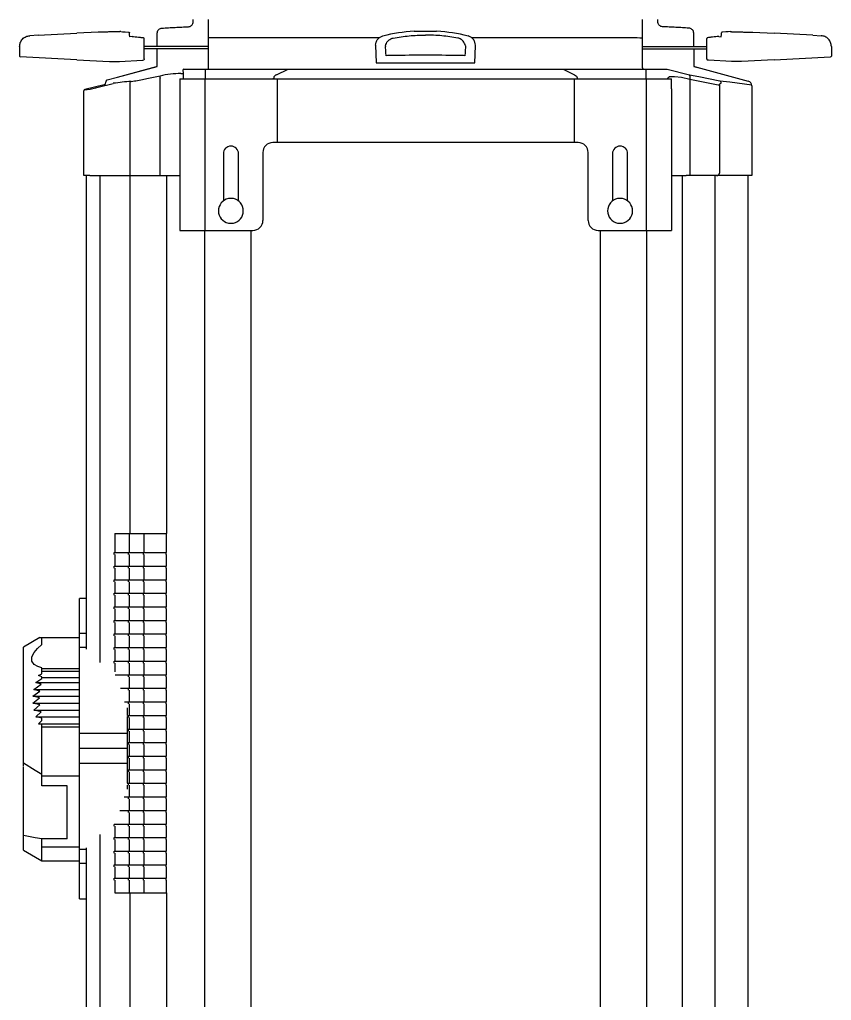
# Model space of a CAD drawing. Extents: x 5 to 346, y -5 to 215.
# Drawn here: x 45.8 to 55.97, y 111.26 to 123.55 of the extents above; entities that cross this region are included whole.
import ezdxf

# ---------------------------------------------------------------- set-up
doc = ezdxf.new("R2010")
doc.units = 0
doc.header["$LTSCALE"] = 0.5
doc.header["$MEASUREMENT"] = 0
doc.layers.get('0').update_dxf_attribs({"linetype": 'CONTINUOUS'})
doc.layers.add('RISER', color=7, linetype='CONTINUOUS')

# ---------------------------------------------------------------- blocks, each defined once
blk = doc.blocks.new('*U70')
at = {"layer": 'RISER'}
for p, q in [((-2.91, -3.383), (-2.91, -3.356)), ((-2.719, -3.961), (-2.719, -3.356)), ((2.718, -3.961), (2.718, -3.356)), ((2.91, -3.383), (2.91, -3.356)), ((-4.853, -3.552), (-4.957, -3.558)), ((-4.853, -3.552), (-4.369, -3.527)), ((-4.101, -3.513), (-4.369, -3.527)), ((-3.36, -3.693), (-3.36, -3.524)), ((0.143, -3.501), (0.143, -3.501)), ((3.36, -3.693), (3.36, -3.524)), ((4.101, -3.513), (4.369, -3.527)), ((4.853, -3.552), (4.369, -3.527)), ((4.853, -3.552), (4.957, -3.558)), ((-3.676, -3.567), (-3.705, -3.57)), ((-3.525, -3.693), (-3.525, -3.601)), ((-0.625, -3.677), (-0.619, -3.898)), ((0.625, -3.683), (0.625, -3.677)), ((3.525, -3.693), (3.525, -3.601)), ((3.676, -3.567), (3.705, -3.57)), ((-5.085, -3.693), (-5.085, -3.812)), ((-3.525, -3.845), (-3.525, -3.693)), ((-3.344, -3.693), (-3.525, -3.693)), ((-3.344, -3.723), (-3.525, -3.723)), ((-2.72, -3.693), (-3.344, -3.693)), ((-2.72, -3.723), (-3.344, -3.723)), ((0.619, -3.898), (0.625, -3.686)), ((2.72, -3.693), (3.344, -3.693)), ((2.72, -3.723), (3.344, -3.723)), ((3.344, -3.693), (3.525, -3.693)), ((3.344, -3.723), (3.525, -3.723)), ((3.525, -3.845), (3.525, -3.693)), ((5.085, -3.693), (5.085, -3.812)), ((-4.369, -3.859), (-5.076, -3.822)), ((-4.369, -3.859), (-3.96, -3.88)), ((-3.96, -3.88), (-3.921, -3.88)), ((-3.921, -3.88), (-3.835, -3.88)), ((-3.835, -3.88), (-3.547, -3.865)), ((-0.619, -3.898), (0.619, -3.898)), ((3.835, -3.88), (3.547, -3.865)), ((3.921, -3.88), (3.835, -3.88)), ((3.96, -3.88), (3.921, -3.88)), ((4.369, -3.859), (3.96, -3.88)), ((4.369, -3.859), (5.075, -3.822)), ((-3.041, -3.991), (-3.037, -4.028)), ((-3.037, -4.028), (-3.037, -4.096)), ((-3.026, -3.976), (-3.008, -3.976)), ((-3.008, -3.976), (-2.762, -3.976)), ((-2.762, -3.976), (-1.722, -3.976)), ((-2.762, -3.976), (-2.762, -4.096)), ((-1.867, -4.046), (-1.722, -3.976)), ((-1.722, -3.976), (1.754, -3.976)), ((1.723, -3.976), (1.867, -4.046)), ((1.754, -3.976), (3.027, -3.976)), ((2.762, -3.976), (2.762, -4.096)), ((3.027, -3.976), (3.309, -4.046)), ((-4.026, -4.172), (-4.267, -4.231)), ((-3.705, -4.159), (-3.705, -5.31)), ((-3.325, -5.31), (-3.325, -4.091)), ((-3.078, -4.096), (-3.078, -5.996)), ((-3.078, -4.096), (-2.765, -4.096)), ((-2.765, -4.096), (-2.765, -5.996)), ((-2.765, -4.096), (-1.86, -4.096)), ((-1.902, -4.096), (-1.902, -4.088)), ((-1.86, -4.096), (-1.86, -4.896)), ((-1.86, -4.096), (-1.844, -4.096)), ((-1.844, -4.096), (0, -4.096)), ((0, -4.096), (1.845, -4.096)), ((1.845, -4.096), (1.861, -4.096)), ((1.861, -4.096), (1.861, -4.896)), ((1.861, -4.096), (2.766, -4.096)), ((1.902, -4.088), (1.902, -4.096)), ((2.766, -4.096), (2.766, -5.996)), ((2.766, -4.096), (3.079, -4.096)), ((3.038, -4.096), (3.038, -4.09)), ((3.079, -4.096), (3.081, -4.096)), ((3.312, -4.104), (3.312, -5.31)), ((3.667, -4.178), (3.312, -4.104)), ((-4.278, -5.31), (-4.278, -4.246)), ((3.084, -4.221), (3.084, -5.996)), ((3.684, -4.178), (3.667, -4.178)), ((3.684, -4.178), (3.684, -5.28)), ((4.089, -4.184), (4.089, -5.31)), ((4.089, -4.184), (4.089, -5.31)), ((-1.86, -4.896), (-1.912, -4.896)), ((-1.844, -4.896), (-1.86, -4.896)), ((0, -4.896), (-1.844, -4.896)), ((1.845, -4.896), (0, -4.896)), ((1.861, -4.896), (1.845, -4.896)), ((1.913, -4.896), (1.861, -4.896)), ((-2.532, -5.035), (-2.532, -5.626)), ((-2.342, -5.628), (-2.342, -5.035)), ((-2.037, -5.021), (-2.037, -5.871)), ((2.038, -5.871), (2.038, -5.021)), ((2.343, -5.035), (2.343, -5.627)), ((2.533, -5.627), (2.533, -5.035)), ((-4.205, -5.31), (-4.278, -5.31)), ((-4.278, -5.31), (-4.278, -5.31)), ((-4.251, -5.31), (-4.251, -11.242)), ((-4.205, -5.31), (-4.078, -5.31)), ((-4.078, -5.31), (-3.886, -5.31)), ((-4.078, -5.31), (-4.078, -11.409)), ((-3.886, -5.31), (-3.705, -5.31)), ((-3.705, -5.31), (-3.527, -5.31)), ((-3.705, -5.31), (-3.705, -9.793)), ((-3.527, -5.31), (-3.245, -5.31)), ((-3.245, -5.31), (-3.122, -5.31)), ((-3.245, -5.31), (-3.245, -9.793)), ((-3.122, -5.31), (-3.083, -5.31)), ((3.08, -5.31), (3.214, -5.31)), ((3.214, -5.31), (3.266, -5.31)), ((3.214, -5.31), (3.214, -20.874)), ((3.308, -5.31), (3.266, -5.31)), ((3.646, -5.31), (3.308, -5.31)), ((3.626, -5.31), (3.626, -20.327)), ((4.089, -5.31), (3.646, -5.31)), ((4.042, -20.377), (4.042, -5.31)), ((-3.078, -5.996), (-2.162, -5.996)), ((-2.768, -5.996), (-2.768, -20.499)), ((-2.187, -5.996), (-2.187, -20.874)), ((2.163, -5.996), (3.084, -5.996)), ((2.187, -5.996), (2.187, -20.874)), ((2.768, -5.996), (2.768, -20.874)), ((-3.892, -9.793), (-3.892, -10.03)), ((-3.892, -9.793), (-3.711, -9.793)), ((-3.711, -9.793), (-3.711, -10.03)), ((-3.711, -9.793), (-3.529, -9.793)), ((-3.529, -9.793), (-3.529, -10.03)), ((-3.529, -9.793), (-3.247, -9.793)), ((-3.247, -9.793), (-3.247, -10.03)), ((-3.9, -10.055), (-3.9, -10.03)), ((-3.9, -10.03), (-3.719, -10.03)), ((-3.892, -10.055), (-3.892, -10.2)), ((-3.719, -10.055), (-3.719, -10.03)), ((-3.719, -10.03), (-3.531, -10.03)), ((-3.711, -10.055), (-3.711, -10.2)), ((-3.531, -10.055), (-3.531, -10.03)), ((-3.531, -10.03), (-3.249, -10.03)), ((-3.529, -10.055), (-3.529, -10.2)), ((-3.249, -10.055), (-3.249, -10.03)), ((-3.249, -10.03), (-3.247, -10.03)), ((-3.247, -10.055), (-3.247, -10.03)), ((-3.247, -10.055), (-3.247, -10.2)), ((-3.9, -10.225), (-3.9, -10.2)), ((-3.9, -10.2), (-3.719, -10.2)), ((-3.892, -10.225), (-3.892, -10.37)), ((-3.719, -10.225), (-3.719, -10.2)), ((-3.719, -10.2), (-3.531, -10.2)), ((-3.711, -10.225), (-3.711, -10.37)), ((-3.531, -10.225), (-3.531, -10.2)), ((-3.531, -10.2), (-3.249, -10.2)), ((-3.529, -10.225), (-3.529, -10.37)), ((-3.249, -10.225), (-3.249, -10.2)), ((-3.249, -10.2), (-3.247, -10.2)), ((-3.247, -10.225), (-3.247, -10.2)), ((-3.247, -10.225), (-3.247, -10.37)), ((-3.9, -10.395), (-3.9, -10.37)), ((-3.9, -10.37), (-3.719, -10.37)), ((-3.892, -10.395), (-3.892, -10.54)), ((-3.719, -10.395), (-3.719, -10.37)), ((-3.719, -10.37), (-3.531, -10.37)), ((-3.711, -10.395), (-3.711, -10.54)), ((-3.531, -10.395), (-3.531, -10.37)), ((-3.531, -10.37), (-3.249, -10.37)), ((-3.529, -10.395), (-3.529, -10.54)), ((-3.249, -10.395), (-3.249, -10.37)), ((-3.249, -10.37), (-3.247, -10.37)), ((-3.247, -10.395), (-3.247, -10.37)), ((-3.247, -10.395), (-3.247, -10.54)), ((-3.9, -10.565), (-3.9, -10.54)), ((-3.9, -10.54), (-3.719, -10.54)), ((-3.719, -10.565), (-3.719, -10.54)), ((-3.719, -10.54), (-3.531, -10.54)), ((-3.531, -10.565), (-3.531, -10.54)), ((-3.531, -10.54), (-3.249, -10.54)), ((-3.249, -10.565), (-3.249, -10.54)), ((-3.249, -10.54), (-3.247, -10.54)), ((-3.247, -10.565), (-3.247, -10.54)), ((-4.251, -10.605), (-4.335, -10.605)), ((-4.335, -14.365), (-4.335, -10.605)), ((-3.892, -10.565), (-3.892, -10.71)), ((-3.711, -10.565), (-3.711, -10.71)), ((-3.529, -10.565), (-3.529, -10.71)), ((-3.247, -10.565), (-3.247, -10.71)), ((-3.9, -10.735), (-3.9, -10.71)), ((-3.9, -10.71), (-3.719, -10.71)), ((-3.892, -10.735), (-3.892, -10.88)), ((-3.719, -10.735), (-3.719, -10.71)), ((-3.719, -10.71), (-3.531, -10.71)), ((-3.711, -10.735), (-3.711, -10.88)), ((-3.531, -10.735), (-3.531, -10.71)), ((-3.531, -10.71), (-3.249, -10.71)), ((-3.529, -10.735), (-3.529, -10.88)), ((-3.249, -10.735), (-3.249, -10.71)), ((-3.249, -10.71), (-3.247, -10.71)), ((-3.247, -10.735), (-3.247, -10.71)), ((-3.247, -10.735), (-3.247, -10.88)), ((-3.9, -10.905), (-3.9, -10.88)), ((-3.9, -10.88), (-3.719, -10.88)), ((-3.892, -10.905), (-3.892, -11.05)), ((-3.719, -10.905), (-3.719, -10.88)), ((-3.719, -10.88), (-3.531, -10.88)), ((-3.711, -10.905), (-3.711, -11.05)), ((-3.531, -10.905), (-3.531, -10.88)), ((-3.531, -10.88), (-3.249, -10.88)), ((-3.529, -10.905), (-3.529, -11.05)), ((-3.249, -10.905), (-3.249, -10.88)), ((-3.249, -10.88), (-3.247, -10.88)), ((-3.247, -10.905), (-3.247, -10.88)), ((-3.247, -10.905), (-3.247, -11.05)), ((-4.251, -11.046), (-4.335, -11.046)), ((-3.9, -11.075), (-3.9, -11.05)), ((-3.9, -11.05), (-3.719, -11.05)), ((-3.719, -11.075), (-3.719, -11.05)), ((-3.719, -11.05), (-3.531, -11.05)), ((-3.531, -11.075), (-3.531, -11.05)), ((-3.531, -11.05), (-3.249, -11.05)), ((-3.249, -11.075), (-3.249, -11.05)), ((-3.249, -11.05), (-3.247, -11.05)), ((-3.247, -11.075), (-3.247, -11.05)), ((-4.831, -11.095), (-5.035, -11.214)), ((-4.831, -11.095), (-4.335, -11.095)), ((-4.807, -11.13), (-4.807, -11.095)), ((-4.807, -11.118), (-4.807, -11.114)), ((-4.807, -11.181), (-4.807, -11.13)), ((-3.892, -11.075), (-3.892, -11.22)), ((-3.711, -11.075), (-3.711, -11.22)), ((-3.529, -11.075), (-3.529, -11.22)), ((-3.247, -11.075), (-3.247, -11.22)), ((-5.035, -12.664), (-5.035, -11.214)), ((-4.251, -11.22), (-4.335, -11.22)), ((-3.9, -11.245), (-3.9, -11.22)), ((-3.9, -11.22), (-3.719, -11.22)), ((-3.892, -11.245), (-3.892, -11.39)), ((-3.719, -11.245), (-3.719, -11.22)), ((-3.719, -11.22), (-3.531, -11.22)), ((-3.711, -11.245), (-3.711, -11.39)), ((-3.531, -11.245), (-3.531, -11.22)), ((-3.531, -11.22), (-3.249, -11.22)), ((-3.529, -11.245), (-3.529, -11.39)), ((-3.249, -11.245), (-3.249, -11.22)), ((-3.249, -11.22), (-3.247, -11.22)), ((-3.247, -11.245), (-3.247, -11.22)), ((-3.247, -11.245), (-3.247, -11.39)), ((-3.9, -11.415), (-3.9, -11.39)), ((-3.9, -11.39), (-3.719, -11.39)), ((-3.892, -11.415), (-3.892, -11.526)), ((-3.719, -11.415), (-3.719, -11.39)), ((-3.719, -11.39), (-3.531, -11.39)), ((-3.711, -11.415), (-3.711, -11.56)), ((-3.531, -11.415), (-3.531, -11.39)), ((-3.531, -11.39), (-3.249, -11.39)), ((-3.529, -11.415), (-3.529, -11.56)), ((-3.249, -11.415), (-3.249, -11.39)), ((-3.249, -11.39), (-3.247, -11.39)), ((-3.247, -11.415), (-3.247, -11.39)), ((-3.247, -11.415), (-3.247, -11.56)), ((-4.807, -11.483), (-4.807, -11.473)), ((-4.807, -11.483), (-4.335, -11.483)), ((-4.807, -11.516), (-4.807, -11.483)), ((-4.807, -11.516), (-4.335, -11.516)), ((-4.807, -11.547), (-4.807, -11.516)), ((-4.882, -11.658), (-4.807, -11.608)), ((-4.813, -11.679), (-4.882, -11.658)), ((-4.882, -11.658), (-4.335, -11.658)), ((-4.847, -11.572), (-4.807, -11.547)), ((-4.807, -11.586), (-4.847, -11.572)), ((-4.807, -11.593), (-4.807, -11.586)), ((-4.807, -11.608), (-4.807, -11.593)), ((-4.807, -11.593), (-4.335, -11.593)), ((-3.888, -11.56), (-3.719, -11.56)), ((-3.719, -11.585), (-3.719, -11.56)), ((-3.719, -11.56), (-3.531, -11.56)), ((-3.711, -11.585), (-3.711, -11.73)), ((-3.531, -11.585), (-3.531, -11.56)), ((-3.531, -11.56), (-3.249, -11.56)), ((-3.529, -11.585), (-3.529, -11.73)), ((-3.249, -11.585), (-3.249, -11.56)), ((-3.249, -11.56), (-3.247, -11.56)), ((-3.247, -11.585), (-3.247, -11.56)), ((-3.247, -11.585), (-3.247, -11.73)), ((-4.918, -11.83), (-4.83, -11.765)), ((-4.906, -11.744), (-4.813, -11.679)), ((-4.83, -11.765), (-4.906, -11.744)), ((-4.906, -11.744), (-4.335, -11.744)), ((-3.821, -11.73), (-3.719, -11.73)), ((-3.719, -11.755), (-3.719, -11.73)), ((-3.719, -11.73), (-3.531, -11.73)), ((-3.711, -11.755), (-3.711, -11.9)), ((-3.531, -11.755), (-3.531, -11.73)), ((-3.531, -11.73), (-3.249, -11.73)), ((-3.529, -11.755), (-3.529, -11.9)), ((-3.249, -11.755), (-3.249, -11.73)), ((-3.249, -11.73), (-3.247, -11.73)), ((-3.247, -11.755), (-3.247, -11.73)), ((-3.247, -11.755), (-3.247, -11.9)), ((-4.836, -11.851), (-4.918, -11.83)), ((-4.918, -11.83), (-4.335, -11.83)), ((-4.918, -11.916), (-4.836, -11.851)), ((-3.769, -11.9), (-3.719, -11.9)), ((-3.719, -11.925), (-3.719, -11.9)), ((-3.719, -11.9), (-3.531, -11.9)), ((-3.531, -11.925), (-3.531, -11.9)), ((-3.531, -11.9), (-3.249, -11.9)), ((-3.249, -11.925), (-3.249, -11.9)), ((-3.249, -11.9), (-3.247, -11.9)), ((-3.247, -11.925), (-3.247, -11.9)), ((-4.83, -11.937), (-4.918, -11.916)), ((-4.918, -11.916), (-4.335, -11.916)), ((-4.906, -12.002), (-4.83, -11.937)), ((-4.813, -12.023), (-4.906, -12.002)), ((-4.906, -12.002), (-4.335, -12.002)), ((-4.882, -12.088), (-4.813, -12.023)), ((-3.731, -12.07), (-3.731, -11.975)), ((-3.711, -11.925), (-3.711, -12.07)), ((-3.529, -11.925), (-3.529, -12.07)), ((-3.247, -11.925), (-3.247, -12.07)), ((-4.807, -12.105), (-4.882, -12.088)), ((-4.882, -12.088), (-4.335, -12.088)), ((-4.847, -12.174), (-4.807, -12.132)), ((-4.807, -12.109), (-4.807, -12.105)), ((-4.807, -12.132), (-4.807, -12.109)), ((-3.733, -12.07), (-3.719, -12.07)), ((-3.731, -12.297), (-3.731, -12.082)), ((-3.719, -12.095), (-3.719, -12.07)), ((-3.719, -12.07), (-3.531, -12.07)), ((-3.711, -12.095), (-3.711, -12.24)), ((-3.531, -12.095), (-3.531, -12.07)), ((-3.531, -12.07), (-3.249, -12.07)), ((-3.529, -12.095), (-3.529, -12.24)), ((-3.249, -12.095), (-3.249, -12.07)), ((-3.249, -12.07), (-3.247, -12.07)), ((-3.247, -12.095), (-3.247, -12.07)), ((-3.247, -12.095), (-3.247, -12.24)), ((-4.807, -12.183), (-4.847, -12.174)), ((-4.847, -12.174), (-4.335, -12.174)), ((-4.807, -12.192), (-4.807, -12.183)), ((-4.807, -12.213), (-4.807, -12.192)), ((-4.807, -12.213), (-4.335, -12.213)), ((-4.807, -12.826), (-4.807, -12.213)), ((-3.731, -12.24), (-3.719, -12.24)), ((-3.719, -12.265), (-3.719, -12.24)), ((-3.719, -12.24), (-3.531, -12.24)), ((-3.711, -12.265), (-3.711, -12.41)), ((-3.531, -12.265), (-3.531, -12.24)), ((-3.531, -12.24), (-3.249, -12.24)), ((-3.529, -12.265), (-3.529, -12.41)), ((-3.249, -12.265), (-3.249, -12.24)), ((-3.249, -12.24), (-3.247, -12.24)), ((-3.247, -12.265), (-3.247, -12.24)), ((-3.247, -12.265), (-3.247, -12.41)), ((-3.731, -12.297), (-4.335, -12.297)), ((-3.731, -12.485), (-3.731, -12.297)), ((-3.731, -12.485), (-4.335, -12.485)), ((-3.731, -12.41), (-3.719, -12.41)), ((-3.731, -12.673), (-3.731, -12.485)), ((-3.719, -12.435), (-3.719, -12.41)), ((-3.719, -12.41), (-3.531, -12.41)), ((-3.711, -12.435), (-3.711, -12.58)), ((-3.531, -12.435), (-3.531, -12.41)), ((-3.531, -12.41), (-3.249, -12.41)), ((-3.529, -12.435), (-3.529, -12.58)), ((-3.249, -12.435), (-3.249, -12.41)), ((-3.249, -12.41), (-3.247, -12.41)), ((-3.247, -12.435), (-3.247, -12.41)), ((-3.247, -12.435), (-3.247, -12.58)), ((-3.731, -12.58), (-3.719, -12.58)), ((-3.719, -12.605), (-3.719, -12.58)), ((-3.719, -12.58), (-3.531, -12.58)), ((-3.711, -12.605), (-3.711, -12.75)), ((-3.531, -12.605), (-3.531, -12.58)), ((-3.531, -12.58), (-3.249, -12.58)), ((-3.529, -12.605), (-3.529, -12.75)), ((-3.249, -12.605), (-3.249, -12.58)), ((-3.249, -12.58), (-3.247, -12.58)), ((-3.247, -12.605), (-3.247, -12.58)), ((-3.247, -12.605), (-3.247, -12.75)), ((-5.035, -12.708), (-5.035, -12.664)), ((-5.035, -13.757), (-5.035, -12.719)), ((-3.731, -12.673), (-4.335, -12.673)), ((-3.731, -12.92), (-3.731, -12.673)), ((-3.731, -12.75), (-3.719, -12.75)), ((-3.719, -12.775), (-3.719, -12.75)), ((-3.719, -12.75), (-3.531, -12.75)), ((-3.531, -12.775), (-3.531, -12.75)), ((-3.531, -12.75), (-3.249, -12.75)), ((-3.249, -12.775), (-3.249, -12.75)), ((-3.249, -12.75), (-3.247, -12.75)), ((-3.247, -12.775), (-3.247, -12.75)), ((-4.807, -12.826), (-4.335, -12.826)), ((-4.807, -12.894), (-4.807, -12.826)), ((-4.807, -12.952), (-4.807, -12.894)), ((-3.711, -12.775), (-3.711, -12.92)), ((-3.529, -12.775), (-3.529, -12.92)), ((-3.247, -12.775), (-3.247, -12.92)), ((-4.49, -12.952), (-4.807, -12.952)), ((-4.49, -13.616), (-4.49, -12.952)), ((-3.736, -12.92), (-3.719, -12.92)), ((-3.731, -12.995), (-3.731, -12.945)), ((-3.719, -12.945), (-3.719, -12.92)), ((-3.719, -12.92), (-3.531, -12.92)), ((-3.711, -12.945), (-3.711, -13.09)), ((-3.531, -12.945), (-3.531, -12.92)), ((-3.531, -12.92), (-3.249, -12.92)), ((-3.529, -12.945), (-3.529, -13.09)), ((-3.249, -12.945), (-3.249, -12.92)), ((-3.249, -12.92), (-3.247, -12.92)), ((-3.247, -12.945), (-3.247, -12.92)), ((-3.247, -12.945), (-3.247, -13.09)), ((-3.775, -13.09), (-3.719, -13.09)), ((-3.719, -13.115), (-3.719, -13.09)), ((-3.719, -13.09), (-3.531, -13.09)), ((-3.711, -13.115), (-3.711, -13.26)), ((-3.531, -13.115), (-3.531, -13.09)), ((-3.531, -13.09), (-3.249, -13.09)), ((-3.529, -13.115), (-3.529, -13.26)), ((-3.249, -13.115), (-3.249, -13.09)), ((-3.249, -13.09), (-3.247, -13.09)), ((-3.247, -13.115), (-3.247, -13.09)), ((-3.247, -13.115), (-3.247, -13.26)), ((-3.828, -13.26), (-3.719, -13.26)), ((-3.719, -13.285), (-3.719, -13.26)), ((-3.719, -13.26), (-3.531, -13.26)), ((-3.531, -13.285), (-3.531, -13.26)), ((-3.531, -13.26), (-3.249, -13.26)), ((-3.249, -13.285), (-3.249, -13.26)), ((-3.249, -13.26), (-3.247, -13.26)), ((-3.247, -13.285), (-3.247, -13.26)), ((-3.711, -13.285), (-3.711, -13.43)), ((-3.529, -13.285), (-3.529, -13.43)), ((-3.247, -13.285), (-3.247, -13.43)), ((-3.9, -13.455), (-3.9, -13.435)), ((-3.898, -13.43), (-3.719, -13.43)), ((-3.892, -13.455), (-3.892, -13.6)), ((-3.719, -13.455), (-3.719, -13.43)), ((-3.719, -13.43), (-3.531, -13.43)), ((-3.711, -13.455), (-3.711, -13.6)), ((-3.531, -13.455), (-3.531, -13.43)), ((-3.531, -13.43), (-3.249, -13.43)), ((-3.529, -13.455), (-3.529, -13.6)), ((-3.249, -13.455), (-3.249, -13.43)), ((-3.249, -13.43), (-3.247, -13.43)), ((-3.247, -13.455), (-3.247, -13.43)), ((-3.247, -13.455), (-3.247, -13.6)), ((-4.807, -13.674), (-4.807, -13.616)), ((-4.49, -13.616), (-4.807, -13.616)), ((-4.078, -13.562), (-4.078, -20.531)), ((-3.9, -13.625), (-3.9, -13.6)), ((-3.9, -13.6), (-3.719, -13.6)), ((-3.892, -13.625), (-3.892, -13.77)), ((-3.719, -13.625), (-3.719, -13.6)), ((-3.719, -13.6), (-3.531, -13.6)), ((-3.711, -13.625), (-3.711, -13.77)), ((-3.531, -13.625), (-3.531, -13.6)), ((-3.531, -13.6), (-3.249, -13.6)), ((-3.529, -13.625), (-3.529, -13.77)), ((-3.249, -13.625), (-3.249, -13.6)), ((-3.249, -13.6), (-3.247, -13.6)), ((-3.247, -13.625), (-3.247, -13.6)), ((-3.247, -13.625), (-3.247, -13.77)), ((-4.807, -13.716), (-4.807, -13.674)), ((-4.807, -13.716), (-4.335, -13.716)), ((-4.807, -13.89), (-4.807, -13.716)), ((-4.251, -13.751), (-4.335, -13.751)), ((-4.251, -13.729), (-4.251, -21.08)), ((-5.035, -13.757), (-4.885, -13.844)), ((-4.885, -13.843), (-4.807, -13.889)), ((-3.9, -13.795), (-3.9, -13.77)), ((-3.9, -13.77), (-3.719, -13.77)), ((-3.892, -13.795), (-3.892, -13.94)), ((-3.719, -13.795), (-3.719, -13.77)), ((-3.719, -13.77), (-3.531, -13.77)), ((-3.711, -13.795), (-3.711, -13.94)), ((-3.531, -13.795), (-3.531, -13.77)), ((-3.531, -13.77), (-3.249, -13.77)), ((-3.529, -13.795), (-3.529, -13.94)), ((-3.249, -13.795), (-3.249, -13.77)), ((-3.249, -13.77), (-3.247, -13.77)), ((-3.247, -13.795), (-3.247, -13.77)), ((-3.247, -13.795), (-3.247, -13.94)), ((-4.807, -13.89), (-4.807, -13.891)), ((-4.807, -13.891), (-4.335, -13.891)), ((-4.251, -13.925), (-4.335, -13.925)), ((-3.9, -13.965), (-3.9, -13.94)), ((-3.9, -13.94), (-3.719, -13.94)), ((-3.892, -13.965), (-3.892, -14.11)), ((-3.719, -13.965), (-3.719, -13.94)), ((-3.719, -13.94), (-3.531, -13.94)), ((-3.711, -13.965), (-3.711, -14.11)), ((-3.531, -13.965), (-3.531, -13.94)), ((-3.531, -13.94), (-3.249, -13.94)), ((-3.529, -13.965), (-3.529, -14.11)), ((-3.249, -13.965), (-3.249, -13.94)), ((-3.249, -13.94), (-3.247, -13.94)), ((-3.247, -13.965), (-3.247, -13.94)), ((-3.247, -13.965), (-3.247, -14.11)), ((-3.9, -14.135), (-3.9, -14.11)), ((-3.9, -14.11), (-3.719, -14.11)), ((-3.719, -14.135), (-3.719, -14.11)), ((-3.719, -14.11), (-3.531, -14.11)), ((-3.531, -14.135), (-3.531, -14.11)), ((-3.531, -14.11), (-3.249, -14.11)), ((-3.249, -14.135), (-3.249, -14.11)), ((-3.249, -14.11), (-3.247, -14.11)), ((-3.247, -14.135), (-3.247, -14.11)), ((-3.892, -14.135), (-3.892, -14.293)), ((-3.711, -14.135), (-3.711, -14.293)), ((-3.529, -14.135), (-3.529, -14.293)), ((-3.247, -14.135), (-3.247, -14.293)), ((-4.335, -14.365), (-4.251, -14.365)), ((-3.892, -14.293), (-3.711, -14.293)), ((-3.711, -14.293), (-3.529, -14.293)), ((-3.705, -14.293), (-3.705, -20.327)), ((-3.529, -14.293), (-3.247, -14.293)), ((-3.245, -14.293), (-3.245, -20.499))]:
    blk.add_line(p, q, dxfattribs=at)
at = {"layer": 'RISER', "flags": 128}
for points in [[(-3.817, -3.506), (-3.794, -3.508), (-3.761, -3.509), (-3.719, -3.512)], [(-3.705, -3.57), (-3.707, -3.544), (-3.709, -3.528), (-3.709, -3.521)], [(3.705, -3.57), (3.707, -3.544), (3.709, -3.528), (3.709, -3.521)], [(3.817, -3.506), (3.794, -3.508), (3.761, -3.509), (3.719, -3.512)], [(-3.989, -4.111), (-3.858, -4.076), (-3.36, -3.942), (-3.36, -3.723)], [(3.36, -3.723), (3.36, -3.942), (3.446, -3.965), (4.044, -4.126)], [(-3.547, -3.865), (-3.54, -3.864), (-3.536, -3.864), (-3.535, -3.864)], [(-3.525, -3.854), (-3.525, -3.854), (-3.525, -3.854)], [(3.525, -3.854), (3.525, -3.854), (3.525, -3.854)], [(3.547, -3.865), (3.54, -3.864), (3.536, -3.864), (3.534, -3.864)], [(-3.989, -4.111), (-3.858, -4.076), (-3.371, -3.945)], [(-3.063, -4.03), (-3.044, -4.031), (-3.037, -4.028), (-3.037, -4.028)], [(1.867, -4.046), (1.891, -4.064), (1.898, -4.074), (1.902, -4.087), (1.902, -4.088)], [(3.309, -4.046), (3.423, -4.069), (3.688, -4.124)], [(3.371, -3.945), (3.446, -3.965), (4.044, -4.126)], [(-4.131, -4.21), (-4.117, -4.206), (-3.911, -4.154)], [(-4.011, -4.167), (-4, -4.127), (-3.989, -4.111)], [(-3.527, -4.103), (-3.47, -4.091), (-3.325, -4.062)], [(3.312, -4.104), (3.207, -4.082), (3.118, -4.071), (3.059, -4.074), (3.038, -4.09)], [(3.688, -4.124), (3.812, -4.136), (4.087, -4.171)], [(-4.807, -11.473), (-4.858, -11.457), (-4.901, -11.433), (-4.932, -11.392), (-4.93, -11.338), (-4.902, -11.282), (-4.859, -11.231), (-4.807, -11.181)], [(-5.035, -12.664), (-4.888, -12.755), (-4.807, -12.804)], [(-4.807, -13.616), (-4.888, -13.602), (-5.035, -13.575)]]:
    blk.add_lwpolyline(points, dxfattribs=at)
at = {"layer": 'RISER'}
for centre, radius, start, end in [((0, -5.747), 2.25, 93.6537, 103.7101), ((0, -5.747), 2.25, 76.2899, 86.3463), ((-3.534, -3.592), 0.00906, 4.3624, 87.1848), ((0.505, -3.677), 0.12, 0, 0.1914), ((0.505, -3.683), 0.12, 359.2499, 0), ((0.505, -3.683), 0.12, 358.5, 359.2499), ((3.534, -3.592), 0.00906, 92.8152, 175.6376), ((-5.075, -3.812), 0.01, 183.5738, 266.9774), ((-3.535, -3.854), 0.01, 273.1059, 359.191), ((-3.535, -3.854), 0.00999, 273.1451, 0.0504), ((3.535, -3.854), 0.01, 180.809, 266.8941), ((3.535, -3.854), 0.00999, 179.9496, 266.8549), ((5.075, -3.812), 0.01, 273.0226, 356.4262), ((-3.036, -5.338), 1.308, 91.1931, 102.779), ((-3.026, -3.991), 0.015, 90.0063, 180.0035), ((-2.733, -3.963), 0.0135, 268.7895, 6.3109), ((-1.849, -4.096), 0.0533, 109.4801, 171.5815), ((2.733, -3.961), 0.0149, 180.4639, 258.5923), ((3.235, -4.078), 0.0812, 341.4815, 23.3584), ((-4.033, -4.124), 0.048, 278.9806, 297.9398), ((-3.175, -9.842), 5.736, 95.1243, 97.3672), ((-3.677, -4.156), 0.0285, 113.0368, 185.5357), ((-3.823, -2.795), 1.341, 275.7968, 282.7442), ((-3.281, -4.076), 0.0465, 161.648, 197.9747), ((1.291, -4.19), 1.793, 359.0015, 2.9979), ((3.706, -4.175), 0.022, 91.0407, 185.6446), ((3.677, -4.151), 0.0287, 355.201, 67.967), ((4.029, -4.184), 0.06, 0.0035, 75.0036), ((4.029, -4.184), 0.06, 0.0034, 75.0037), ((-4.263, -4.246), 0.015, 104.3932, 179.875), ((-4.279, -3.769), 0.464, 270.8159, 288.5002), ((-1.912, -5.021), 0.125, 90, 180), ((1.913, -5.021), 0.125, 0, 90), ((-2.437, -5.035), 0.095, 0, 180), ((2.438, -5.035), 0.095, 0, 180), ((-2.438, -5.751), 0.156, 101.4434, 258.5566), ((-2.438, -5.751), 0.156, 78.5566, 101.4434), ((-2.438, -5.751), 0.156, 281.4434, 78.5566), ((2.438, -5.751), 0.156, 101.4434, 258.5566), ((2.438, -5.751), 0.156, 78.5566, 101.4434), ((2.438, -5.751), 0.156, 281.4434, 78.5566), ((-2.162, -5.871), 0.125, 270, 0), ((2.163, -5.871), 0.125, 180, 270), ((-2.438, -5.751), 0.156, 258.5566, 281.4434), ((2.438, -5.751), 0.156, 258.5566, 281.4434)]:
    blk.add_arc(centre, radius, start, end, dxfattribs=at)
for centre, major_axis, ratio, start_param, end_param in [((-0.385, -5.974), (-0.119, 2.29), 0.00637, 5.952606, 6.193719), ((-0.385, -3.811), (-0.12, 0), 0.048402, 4.894143, 5.830764), ((0, -3.921), (-2.25, 0), 0.052568, 4.530635, 4.894143), ((0.385, -3.811), (-0.12, 0), 0.048402, 3.594014, 4.530635), ((0.385, -5.974), (0.119, 2.29), 0.00637, 0.089466, 0.33058), ((3.659, -5.28), (0.0181, 0.0272), 0.700214, 4.442063, 5.148613), ((3.646, -5.28), (0.0347, 0), 0.864489, 4.712389, 5.576635)]:
    blk.add_ellipse(centre, major_axis=major_axis, ratio=ratio, start_param=start_param, end_param=end_param, dxfattribs=at)
for points, knots in [([(-2.969, -3.445), (-2.962, -3.444), (-2.948, -3.442), (-2.93, -3.43), (-2.917, -3.414), (-2.911, -3.397), (-2.91, -3.387), (-2.91, -3.383)], [0, 0, 0, 0, 0.222101, 0.444199, 0.666298, 0.888389, 1, 1, 1, 1]), ([(2.969, -3.445), (2.962, -3.444), (2.948, -3.442), (2.93, -3.43), (2.917, -3.414), (2.911, -3.397), (2.91, -3.387), (2.91, -3.383)], [0, 0, 0, 0, 0.222101, 0.444199, 0.666298, 0.888389, 1, 1, 1, 1]), ([(-5.085, -3.693), (-5.083, -3.676), (-5.08, -3.642), (-5.05, -3.597), (-5.007, -3.566), (-4.973, -3.56), (-4.957, -3.558)], [0, 0, 0, 0, 0.240773, 0.5, 0.759226, 1, 1, 1, 1]), ([(-3.96, -3.51), (-3.976, -3.511), (-4.008, -3.512), (-4.051, -3.513), (-4.083, -3.513), (-4.101, -3.513), (-4.101, -3.513), (-4.101, -3.513)], [0, 0, 0, 0, 0.213189, 0.426374, 0.63981, 0.854211, 1, 1, 1, 1]), ([(-3.835, -3.507), (-3.844, -3.507), (-3.863, -3.508), (-3.905, -3.509), (-3.939, -3.51), (-3.957, -3.51), (-3.96, -3.51)], [0, 0, 0, 0, 0.315106, 0.632943, 0.949791, 1, 1, 1, 1]), ([(-3.817, -3.506), (-3.82, -3.506), (-3.823, -3.506), (-3.833, -3.507), (-3.835, -3.507)], [0, 0, 0, 0, 0.791812, 1, 1, 1, 1]), ([(-3.835, -3.507), (-3.835, -3.507), (-3.835, -3.507), (-3.835, -3.507), (-3.835, -3.507), (-3.835, -3.507), (-3.835, -3.507)], [0, 0, 0, 0, 0.344546, 0.691935, 0.85964, 1, 1, 1, 1]), ([(-3.719, -3.512), (-3.718, -3.512), (-3.715, -3.512), (-3.712, -3.514), (-3.71, -3.517), (-3.709, -3.519), (-3.709, -3.52), (-3.709, -3.521)], [0, 0, 0, 0, 0.235927, 0.471835, 0.707759, 0.925417, 1, 1, 1, 1]), ([(-3.36, -3.524), (-3.359, -3.517), (-3.358, -3.503), (-3.347, -3.485), (-3.331, -3.471), (-3.315, -3.464), (-3.305, -3.463), (-3.301, -3.462)], [0, 0, 0, 0, 0.222089, 0.444178, 0.666268, 0.888362, 1, 1, 1, 1]), ([(-0.625, -3.677), (-0.624, -3.664), (-0.621, -3.637), (-0.6, -3.601), (-0.57, -3.574), (-0.545, -3.565), (-0.533, -3.561)], [0, 0, 0, 0, 0.253584, 0.507165, 0.760847, 1, 1, 1, 1]), ([(-0.405, -3.587), (-0.338, -3.576), (-0.204, -3.554), (-0.068, -3.551), (0, -3.549)], [0, 0, 0, 0, 0.496376, 1, 1, 1, 1]), ([(0.143, -3.501), (0.142, -3.502), (0.139, -3.504), (0.114, -3.504), (0.078, -3.504), (0.033, -3.504), (-0.016, -3.504), (-0.063, -3.504), (-0.103, -3.504), (-0.132, -3.504), (-0.142, -3.503), (-0.143, -3.502), (-0.143, -3.501)], [0, 0, 0, 0, 0.106547, 0.213092, 0.319763, 0.426916, 0.534499, 0.642267, 0.74996, 0.857311, 0.964156, 1, 1, 1, 1]), ([(0.405, -3.587), (0.338, -3.576), (0.204, -3.554), (0.068, -3.551), (0, -3.549)], [0, 0, 0, 0, 0.496376, 1, 1, 1, 1]), ([(0.625, -3.677), (0.624, -3.664), (0.621, -3.637), (0.6, -3.601), (0.57, -3.574), (0.546, -3.565), (0.533, -3.561)], [0, 0, 0, 0, 0.253584, 0.507165, 0.760847, 1, 1, 1, 1]), ([(3.36, -3.524), (3.359, -3.517), (3.358, -3.503), (3.347, -3.485), (3.331, -3.471), (3.315, -3.464), (3.305, -3.463), (3.301, -3.462)], [0, 0, 0, 0, 0.222089, 0.444178, 0.666268, 0.888362, 1, 1, 1, 1]), ([(3.719, -3.512), (3.717, -3.512), (3.715, -3.512), (3.712, -3.514), (3.71, -3.517), (3.709, -3.519), (3.709, -3.52), (3.709, -3.521)], [0, 0, 0, 0, 0.235927, 0.471835, 0.707759, 0.925417, 1, 1, 1, 1]), ([(3.817, -3.506), (3.82, -3.506), (3.823, -3.506), (3.833, -3.507), (3.835, -3.507)], [0, 0, 0, 0, 0.791812, 1, 1, 1, 1]), ([(3.835, -3.507), (3.844, -3.507), (3.863, -3.508), (3.905, -3.509), (3.939, -3.51), (3.957, -3.51), (3.96, -3.51)], [0, 0, 0, 0, 0.315106, 0.632943, 0.949791, 1, 1, 1, 1]), ([(3.835, -3.507), (3.835, -3.507), (3.835, -3.507), (3.835, -3.507), (3.835, -3.507), (3.835, -3.507), (3.835, -3.507)], [0, 0, 0, 0, 0.344546, 0.691935, 0.85964, 1, 1, 1, 1]), ([(3.96, -3.51), (3.976, -3.511), (4.008, -3.512), (4.051, -3.513), (4.083, -3.513), (4.101, -3.513), (4.101, -3.513), (4.101, -3.513)], [0, 0, 0, 0, 0.213189, 0.426374, 0.63981, 0.854211, 1, 1, 1, 1]), ([(5.085, -3.693), (5.083, -3.676), (5.08, -3.642), (5.05, -3.597), (5.007, -3.566), (4.973, -3.56), (4.957, -3.558)], [0, 0, 0, 0, 0.240773, 0.5, 0.759226, 1, 1, 1, 1]), ([(-3.676, -3.567), (-3.669, -3.567), (-3.636, -3.57), (-3.588, -3.574), (-3.548, -3.581), (-3.534, -3.583)], [0, 0, 0, 0, 0.139684, 0.698664, 1, 1, 1, 1]), ([(3.676, -3.567), (3.669, -3.567), (3.636, -3.57), (3.588, -3.574), (3.548, -3.581), (3.534, -3.583)], [0, 0, 0, 0, 0.139684, 0.698664, 1, 1, 1, 1])]:
    blk.add_open_spline(points, degree=3, knots=knots, dxfattribs=at)
for points, degree in [([(-3.817, -3.506), (-3.817, -3.506)], 1), ([(-3.719, -3.512), (-3.719, -3.512)], 1), ([(-3.301, -3.462), (-2.969, -3.445)], 1), ([(0.533, -3.561), (0.533, -3.561)], 1), ([(3.301, -3.462), (2.969, -3.445)], 1), ([(3.719, -3.512), (3.719, -3.512)], 1), ([(3.817, -3.506), (3.817, -3.506)], 1), ([(-3.525, -3.601), (-3.525, -3.592)], 1), ([(-2.719, -3.578), (-0.575, -3.58)], 1), ([(-0.5, -3.684), (-0.502, -3.693)], 1), ([(-0.5, -3.684), (-0.497, -3.674), (-0.492, -3.652), (-0.473, -3.625), (-0.448, -3.602), (-0.428, -3.594), (-0.418, -3.59)], 3), ([(-0.418, -3.59), (-0.405, -3.587)], 1), ([(0.418, -3.59), (0.405, -3.587)], 1), ([(0.5, -3.684), (0.497, -3.674), (0.492, -3.652), (0.473, -3.625), (0.448, -3.602), (0.428, -3.594), (0.418, -3.59)], 3), ([(0.5, -3.684), (0.502, -3.693)], 1), ([(0.576, -3.581), (2.718, -3.582)], 1), ([(3.525, -3.601), (3.525, -3.592)], 1), ([(-3.525, -3.845), (-3.525, -3.854)], 1), ([(-0.493, -3.808), (-0.493, -3.808)], 1), ([(0.493, -3.808), (0.493, -3.808)], 1), ([(3.525, -3.845), (3.525, -3.854)], 1)]:
    blk.add_open_spline(points, degree=degree, dxfattribs=at)

msp = doc.modelspace()

# ---------------------------------------------------------------- block references
msp.add_blockref('*U70', (50.889, 126.901))

doc.saveas('drawing.dxf')
